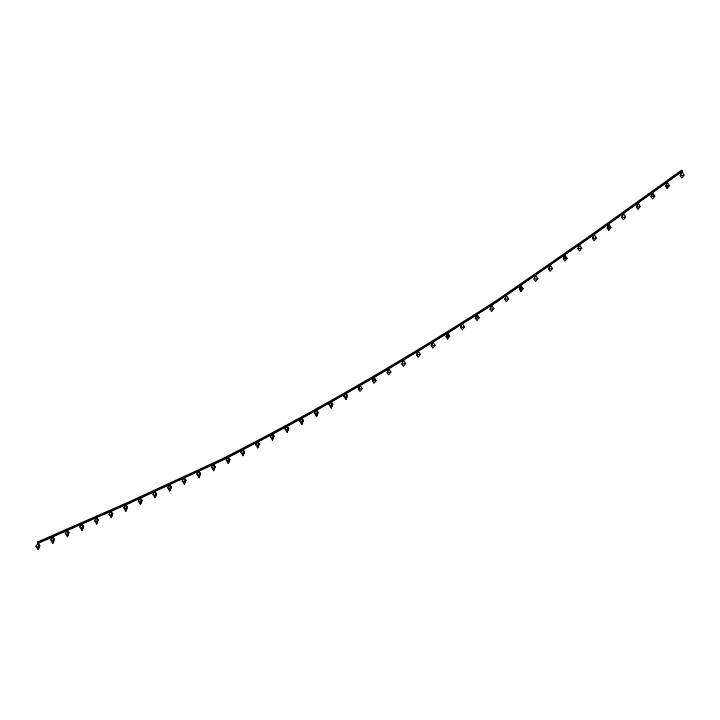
<?xml version="1.0" encoding="UTF-8"?>
<svg xmlns="http://www.w3.org/2000/svg" width="720" height="720" viewBox="0 0 720 720"><rect width="100%" height="100%" fill="white"/><g stroke="black" fill="none" stroke-linecap="round" stroke-linejoin="round"><path stroke-width="1.08" d="M388.53 368.667L390.942 372.015L388.773 374.868L387.18 372.6L388.773 368.496L387.18 372.6L390.942 372.015M682.281 170.856L590.337 236.682L498.384 300.393A3254.166 1878.804 -60 0 1 222.534 459.648L130.581 502.119L38.637 542.466L36 546.156L38.178 549.675L39.771 545.571L37.719 541.935L129.663 501.588L221.616 459.117A3254.166 1878.804 -60 0 0 497.466 299.862L589.419 236.151L681.363 170.325L682.281 170.856L680.229 175.797L681.822 178.065L684 175.221L681.363 170.325M52.785 543.267L54.378 539.163L52.785 536.895L50.607 539.739L52.785 543.267L54.378 539.163M67.392 536.859L68.985 532.746L67.392 530.487L65.214 533.331L67.392 536.859L68.985 532.746M81.999 530.442L83.592 526.338L81.999 524.079L79.821 526.923L81.999 530.442L83.592 526.338M96.606 524.034L98.199 519.93L96.606 517.662L94.428 520.515L96.606 524.034L98.199 519.93M111.213 517.626L112.806 513.522L111.213 511.254L109.035 514.107L111.213 517.626L112.806 513.522M125.82 511.218L127.413 507.114L125.82 504.846L123.642 507.699L125.82 511.218L127.413 507.114M140.445 504.558L142.038 500.454L140.445 498.186L138.276 501.039L140.445 504.558L142.038 500.454M155.088 497.799L156.681 493.695L155.088 491.427L152.91 494.28L155.088 497.799L156.681 493.695M169.731 491.04L171.324 486.936L169.731 484.668L167.553 487.512L169.731 491.04L171.324 486.936M184.365 484.272L185.958 480.168L184.365 477.909L182.187 480.753L184.365 484.272L185.958 480.168M199.008 477.513L200.601 473.409L199.008 471.141L196.83 473.994L199.008 477.513L200.601 473.409M213.642 470.754L215.235 466.65L213.642 464.382L211.464 467.235L213.642 470.754L215.235 466.65M228.312 463.545L229.905 459.441L228.312 457.173L226.143 460.026L228.312 463.545L229.905 459.441M243.018 455.733L244.611 451.629L243.018 449.37L240.84 452.214L243.018 455.733L244.611 451.629M257.715 447.93L259.308 443.826L257.715 441.558L255.537 444.411L257.715 447.93L259.308 443.826M272.412 440.118L274.005 436.014L272.412 433.746L270.243 436.599L272.412 440.118L274.005 436.014M287.118 432.315L288.711 428.211L287.118 425.943L284.94 428.787L287.118 432.315L288.711 428.211M299.637 420.984L302.4 422.577L301.815 418.131L299.637 420.984L301.815 424.503L303.408 420.399L302.049 418.032M316.521 416.583L318.114 412.47L316.521 410.211L314.343 413.055L316.521 416.583L318.114 412.47M329.058 404.568L331.812 406.152L331.227 401.715L329.058 404.568L331.227 408.087L332.82 403.983L331.47 401.607M345.942 399.591L347.535 395.487L345.942 393.219L343.764 396.072L345.942 399.591L347.535 395.487M360 385.101L358.407 389.214L360 391.473L362.178 388.629L360 385.101L358.407 389.214L362.178 388.629M374.058 376.992L372.465 381.096L374.058 383.364L376.236 380.511L374.058 376.992L372.465 381.096L376.236 380.511L374.391 379.449M403.479 360L401.886 364.104L403.479 366.372L405.657 363.519L403.479 360L401.886 364.104L405.657 363.519M418.185 350.946L416.592 355.05L418.185 357.318L420.363 354.474L418.185 350.946L416.592 355.05L420.363 354.474M432.882 341.784L431.289 345.888L432.882 348.156L435.06 345.303L432.882 341.784L431.289 345.888L435.06 345.303M447.588 332.613L445.995 336.717L447.588 338.985L449.757 336.141L447.588 332.613L445.995 336.717L449.757 336.141L447.003 334.548L447.588 338.985M462.285 323.451L460.692 327.555L462.285 329.823L464.463 326.97L462.285 323.451L460.692 327.555L464.463 326.97M476.982 314.28L475.389 318.393L476.982 320.652L479.16 317.808L476.982 314.28L475.389 318.393L479.16 317.808L477.324 316.746M491.688 305.118L490.095 309.222L491.688 311.49L493.857 308.637L491.688 305.118L490.095 309.222L493.857 308.637M506.358 295.389L504.765 299.493L506.358 301.761L508.536 298.908L506.358 295.389L504.765 299.493L508.536 298.908M520.416 287.172L523.17 288.765L519.399 289.35L520.992 285.246L523.17 288.765L520.992 291.618L519.399 289.35L520.992 285.246M550.269 264.96L548.676 269.064L550.269 271.332L552.447 268.479L550.269 264.96L548.676 269.064L552.447 268.479M564.327 256.752L567.09 258.336L563.319 258.921L564.912 254.817L567.09 258.336L564.912 261.189L563.319 258.921L564.912 254.817M579.555 244.674L577.962 248.778L579.555 251.046L581.724 248.202L579.555 244.674L577.962 248.778L581.724 248.202M594.18 234.441L592.587 238.545L594.18 240.813L596.358 237.96L594.18 234.441L592.587 238.545L596.358 237.96M608.202 225.909L610.965 227.502L607.194 228.087L608.787 223.983L610.965 227.502L608.787 230.355L607.194 228.087L608.787 223.983M623.394 213.525L621.801 217.629L623.394 219.897L625.572 217.044L623.394 213.525L621.801 217.629L625.572 217.044M638.001 203.067L636.408 207.171L638.001 209.439L640.179 206.586L638.001 203.067L636.408 207.171L640.179 206.586M652.608 192.609L651.015 196.713L652.608 198.981L654.786 196.137L652.608 192.609L651.015 196.713L654.786 196.137L652.95 195.075M669.393 185.679L665.622 186.255L667.215 182.151L669.393 185.679L667.215 188.523L665.622 186.255L667.215 182.151M38.178 549.675L39.771 545.571M301.815 424.503L303.408 420.399M331.227 408.087L332.82 403.983M537.813 278.622L535.635 281.475L534.042 279.207L535.635 275.103L537.813 278.622L534.042 279.207L535.401 275.265M684 175.221L680.229 175.797L681.822 171.693L589.878 237.483L497.925 301.185A3254.166 1878.804 -60 0 1 222.075 460.449L130.122 502.911L38.178 543.258L38.754 547.749L36 546.156M343.764 396.072L346.527 397.665L345.942 393.219M314.343 413.055L317.106 414.648L316.521 410.211M284.94 428.787L287.694 430.38L287.118 425.943M270.243 436.599L272.997 438.192L272.412 433.746M255.537 444.411L258.3 445.995L257.715 441.558M240.84 452.214L243.594 453.807L243.018 449.37M226.143 460.026L228.897 461.619L228.312 457.173M211.464 467.235L214.227 468.828L213.642 464.382M196.83 473.994L199.584 475.587L199.008 471.141M182.187 480.753L184.95 482.346L184.365 477.909M167.553 487.512L170.307 489.105L169.731 484.668M152.91 494.28L155.673 495.873L155.088 491.427M138.276 501.039L141.03 502.632L140.445 498.186M123.642 507.699L126.405 509.292L125.82 504.846M109.035 514.107L111.798 515.7L111.213 511.254M94.428 520.515L97.191 522.108L96.606 517.662M79.821 526.923L82.584 528.516L81.999 524.079M65.214 533.331L67.977 534.924L67.392 530.487M50.607 539.739L53.37 541.332L52.785 536.895M37.719 541.935L38.637 542.466M666.63 184.086L667.215 188.523M608.499 228.132L608.787 230.355M520.704 289.395L520.992 291.618M130.581 502.119L130.122 502.911L129.663 501.588L130.581 502.119"/></g></svg>
